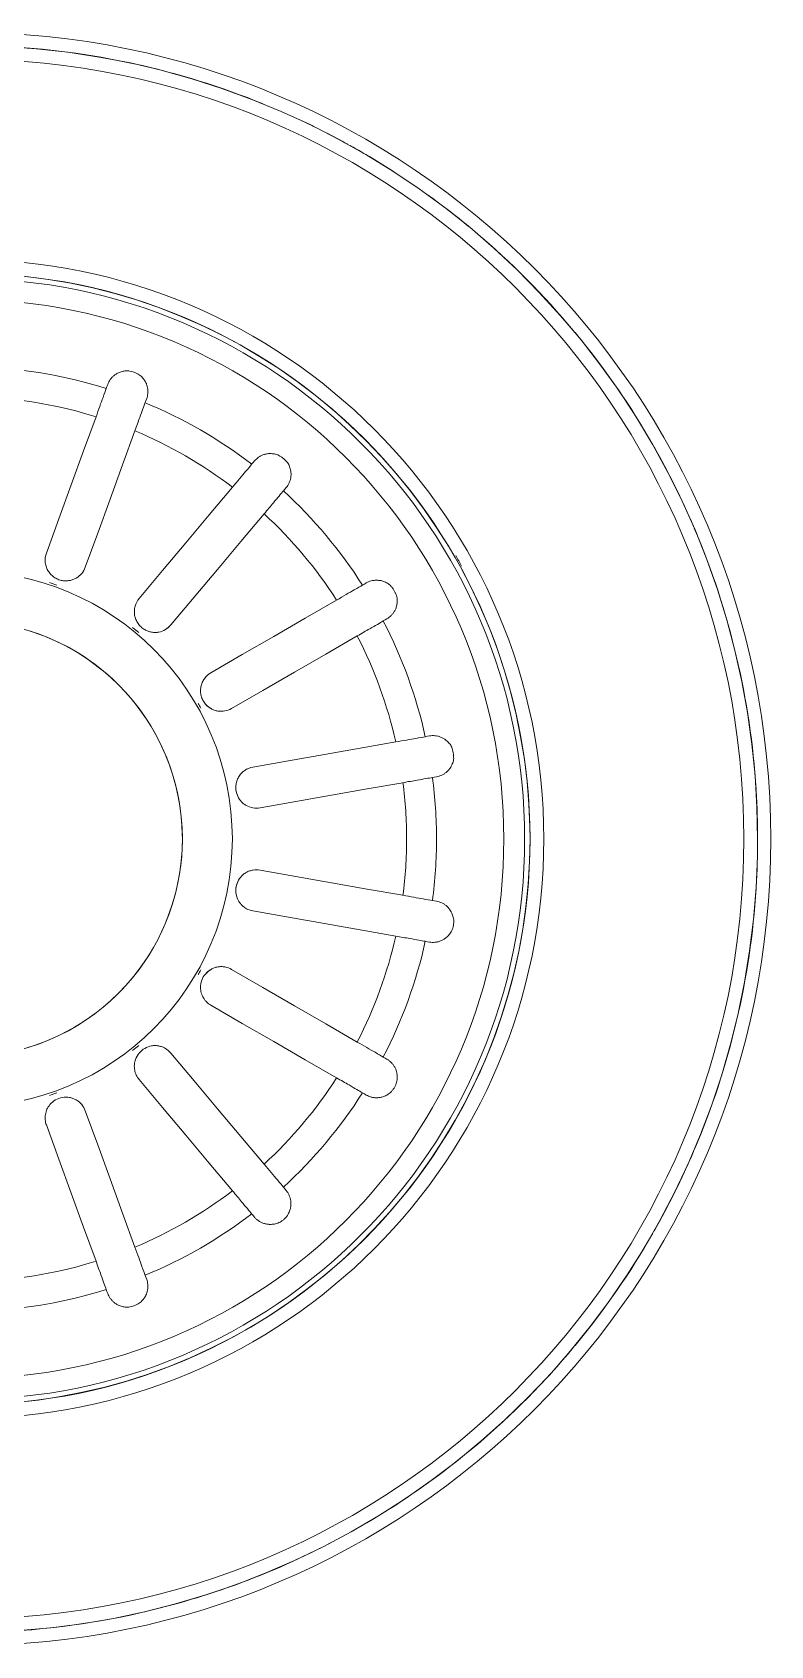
# Model space of a CAD drawing. Header units: millimetres. Extents: x 13463 to 25661, y -8446 to 5210.
# Drawn here: x 21313.8 to 21367.4, y -7595.1 to -7478.2 of the extents above; entities that cross this region are included whole.
import ezdxf

# ---------------------------------------------------------------- set-up
doc = ezdxf.new("R2010")
doc.units = ezdxf.units.MM
doc.layers.add('A-GENM', color=13, linetype='Continuous', lineweight=9)
doc.layers.add('G-IMPT', color=8, linetype='Continuous', lineweight=9)

# ---------------------------------------------------------------- blocks, each defined once
blk = doc.blocks.new('CRT_MGN_COZ_Fogão a lenha completo - CRT_MGN_COZ_Fogão a lenha completo-5005769-VISTA SUPERIOR BANCADA CHURRASQUEIRA')
at = {"layer": 'G-IMPT', "flags": 128}
for points in [[(15025.23, -7536.62), (15025.18, -7534.32), (15025.04, -7532.02), (15024.81, -7529.74), (15024.49, -7527.46), (15024.08, -7525.2), (15023.58, -7522.95), (15022.99, -7520.73), (15022.31, -7518.53), (15021.54, -7516.36), (15020.69, -7514.23), (15019.75, -7512.13), (15018.73, -7510.07), (15017.63, -7508.05), (15016.44, -7506.08), (15015.18, -7504.15), (15013.85, -7502.28), (15012.44, -7500.46), (15010.95, -7498.71), (15009.4, -7497.01), (15007.79, -7495.37), (15006.1, -7493.8), (15004.36, -7492.3), (15002.56, -7490.87), (15000.7, -7489.52), (14998.79, -7488.24), (14996.83, -7487.03), (14994.83, -7485.91), (14992.78, -7484.86), (14990.69, -7483.9), (14988.56, -7483.03), (14986.4, -7482.24), (14984.21, -7481.53), (14982, -7480.92), (14979.76, -7480.39), (14977.5, -7479.96), (14975.23, -7479.61), (14972.94, -7479.36), (14970.65, -7479.19)], [(14972.19, -7495.86), (14973.82, -7496.08), (14975.44, -7496.35), (14977.04, -7496.69), (14978.63, -7497.1), (14980.2, -7497.56), (14981.75, -7498.09), (14983.28, -7498.69), (14984.79, -7499.34), (14986.26, -7500.05), (14987.71, -7500.82), (14989.13, -7501.65), (14990.51, -7502.53), (14991.85, -7503.47), (14993.16, -7504.46), (14994.43, -7505.51), (14995.65, -7506.6), (14996.83, -7507.74), (14997.96, -7508.93), (14999.04, -7510.16), (15000.08, -7511.43), (15001.06, -7512.74), (15001.98, -7514.1), (15002.86, -7515.48), (15003.68, -7516.91), (15004.43, -7518.36), (15005.14, -7519.84), (15005.78, -7521.35), (15006.36, -7522.89), (15006.88, -7524.44), (15007.33, -7526.02), (15007.72, -7527.61), (15008.05, -7529.22), (15008.32, -7530.83), (15008.51, -7532.46), (15008.65, -7534.1), (15008.72, -7535.73), (15008.73, -7536.62)], [(14978.12, -7503.69), (14978.06, -7503.83), (14978.01, -7503.98)], [(14980.83, -7505), (14980.88, -7504.86), (14980.94, -7504.71)], [(14977.27, -7506.02), (14976.37, -7508.49), (14975.47, -7510.96), (14974.57, -7513.43), (14973.67, -7515.9)], [(14976.49, -7516.93), (14977.39, -7514.46), (14978.29, -7511.99), (14979.19, -7509.52), (14980.09, -7507.04)], [(14988.75, -7509.23), (14988.65, -7509.35), (14988.55, -7509.46)], [(14987.16, -7511.13), (14985.47, -7513.14), (14983.78, -7515.16), (14982.09, -7517.17), (14980.4, -7519.19)], [(14990.85, -7511.39), (14990.95, -7511.27), (14991.05, -7511.16)], [(14982.69, -7521.11), (14984.39, -7519.1), (14986.08, -7517.09), (14987.77, -7515.07), (14989.46, -7513.06)], [(14996.85, -7518.07), (14996.72, -7518.15), (14996.59, -7518.23)], [(14994.71, -7519.31), (14992.43, -7520.63), (14990.15, -7521.94), (14987.87, -7523.26), (14985.6, -7524.57)], [(14998.09, -7520.82), (14998.22, -7520.75), (14998.35, -7520.67)], [(14972.53, -7521.57), (14973.13, -7521.77), (14973.72, -7522), (14974.3, -7522.25), (14974.87, -7522.53), (14975.43, -7522.82), (14975.97, -7523.14), (14976.51, -7523.48), (14977.02, -7523.85), (14977.53, -7524.23), (14978.02, -7524.63), (14978.49, -7525.05), (14978.94, -7525.49), (14979.38, -7525.95), (14979.79, -7526.42), (14980.19, -7526.91), (14980.57, -7527.42), (14980.93, -7527.94), (14981.26, -7528.48), (14981.58, -7529.02), (14981.87, -7529.58), (14982.14, -7530.15), (14982.39, -7530.74), (14982.61, -7531.33), (14982.81, -7531.93), (14982.99, -7532.53), (14983.14, -7533.15), (14983.27, -7533.77), (14983.37, -7534.39), (14983.44, -7535.02), (14983.5, -7535.65), (14983.52, -7536.28), (14983.53, -7536.62)], [(14987.1, -7527.17), (14989.37, -7525.85), (14991.65, -7524.54), (14993.93, -7523.22), (14996.21, -7521.91)], [(14999, -7529.58), (14996.41, -7530.04), (14993.82, -7530.5), (14991.23, -7530.95), (14988.64, -7531.41)], [(15001.44, -7529.15), (15001.29, -7529.18), (15001.14, -7529.21)], [(15001.66, -7532.16), (15001.81, -7532.13), (15001.96, -7532.11)], [(14989.16, -7534.36), (14991.75, -7533.91), (14994.34, -7533.45), (14996.93, -7532.99), (14999.52, -7532.54)], [(14971.7, -7593.98), (14973.99, -7593.78), (14976.27, -7593.48), (14978.54, -7593.09), (14980.79, -7592.62), (14983.02, -7592.05), (14985.22, -7591.39), (14987.4, -7590.65), (14989.54, -7589.82), (14991.65, -7588.9), (14993.73, -7587.91), (14995.76, -7586.83), (14997.74, -7585.66), (14999.68, -7584.42), (15001.56, -7583.11), (15003.4, -7581.72), (15005.17, -7580.26), (15006.89, -7578.72), (15008.54, -7577.12), (15010.13, -7575.46), (15011.65, -7573.73), (15013.09, -7571.95), (15014.47, -7570.1), (15015.77, -7568.21), (15017, -7566.26), (15018.14, -7564.27), (15019.21, -7562.23), (15020.19, -7560.15), (15021.09, -7558.03), (15021.9, -7555.88), (15022.63, -7553.7), (15023.27, -7551.49), (15023.82, -7549.26), (15024.28, -7547), (15024.65, -7544.73), (15024.93, -7542.45), (15025.12, -7540.16), (15025.21, -7537.86), (15025.23, -7536.62)], [(15008.73, -7536.62), (15008.69, -7538.26), (15008.59, -7539.9), (15008.43, -7541.53), (15008.2, -7543.15), (15007.91, -7544.77), (15007.55, -7546.37), (15007.13, -7547.95), (15006.64, -7549.52), (15006.1, -7551.06), (15005.49, -7552.59), (15004.82, -7554.08), (15004.09, -7555.55), (15003.31, -7556.99), (15002.46, -7558.4), (15001.56, -7559.77), (15000.61, -7561.11), (14999.61, -7562.4), (14998.55, -7563.65), (14997.44, -7564.87), (14996.29, -7566.03), (14995.09, -7567.15), (14993.85, -7568.22), (14992.56, -7569.24), (14991.24, -7570.21), (14989.88, -7571.12), (14988.48, -7571.98), (14987.05, -7572.78), (14985.59, -7573.52), (14984.1, -7574.21), (14982.58, -7574.83), (14981.04, -7575.4), (14979.48, -7575.9), (14977.9, -7576.34), (14976.3, -7576.71), (14974.69, -7577.02), (14973.07, -7577.27), (14971.44, -7577.45)], [(14983.53, -7536.62), (14983.51, -7537.25), (14983.48, -7537.88), (14983.41, -7538.51), (14983.32, -7539.14), (14983.21, -7539.76), (14983.07, -7540.38), (14982.91, -7540.99), (14982.72, -7541.59), (14982.51, -7542.19), (14982.28, -7542.77), (14982.02, -7543.35), (14981.74, -7543.92), (14981.44, -7544.47), (14981.11, -7545.01), (14980.77, -7545.54), (14980.4, -7546.06), (14980.01, -7546.55), (14979.6, -7547.04), (14979.18, -7547.51), (14978.73, -7547.95), (14978.27, -7548.39), (14977.79, -7548.8), (14977.3, -7549.19), (14976.79, -7549.56), (14976.26, -7549.92), (14975.72, -7550.25), (14975.17, -7550.55), (14974.61, -7550.84), (14974.04, -7551.11), (14973.45, -7551.35), (14972.86, -7551.56), (14972.26, -7551.76)], [(14989.16, -7538.88), (14991.75, -7539.33), (14994.34, -7539.79), (14996.93, -7540.25), (14999.52, -7540.7)], [(15001.66, -7541.08), (15001.81, -7541.11), (15001.96, -7541.13)], [(14999, -7543.66), (14996.41, -7543.2), (14993.82, -7542.74), (14991.23, -7542.29), (14988.64, -7541.83)], [(15001.44, -7544.09), (15001.29, -7544.06), (15001.14, -7544.03)], [(14987.1, -7546.07), (14989.37, -7547.39), (14991.65, -7548.7), (14993.93, -7550.02), (14996.21, -7551.33)], [(14994.71, -7553.93), (14992.43, -7552.61), (14990.15, -7551.3), (14987.87, -7549.98), (14985.6, -7548.67)], [(14982.69, -7552.13), (14984.39, -7554.14), (14986.08, -7556.16), (14987.77, -7558.17), (14989.46, -7560.18)], [(14998.09, -7552.42), (14998.22, -7552.49), (14998.35, -7552.57)], [(14987.16, -7562.11), (14985.47, -7560.1), (14983.78, -7558.08), (14982.09, -7556.07), (14980.4, -7554.05)], [(14996.85, -7555.17), (14996.72, -7555.09), (14996.59, -7555.01)], [(14976.49, -7556.31), (14977.39, -7558.78), (14978.29, -7561.25), (14979.19, -7563.72), (14980.09, -7566.2)], [(14977.27, -7567.22), (14976.37, -7564.75), (14975.47, -7562.28), (14974.57, -7559.81), (14973.67, -7557.34)], [(14990.85, -7561.85), (14990.95, -7561.97), (14991.05, -7562.08)], [(14988.75, -7564.01), (14988.65, -7563.89), (14988.55, -7563.78)], [(14980.83, -7568.24), (14980.88, -7568.38), (14980.94, -7568.53)], [(14978.12, -7569.55), (14978.06, -7569.41), (14978.01, -7569.26)]]:
    blk.add_lwpolyline(points, dxfattribs=at)
at = {"layer": 'G-IMPT'}
for radius, start, end in [(58.45, 270, 90), (57.5, 67.8757, 87.4153), (56.5, 360, 180), (57.5, 61.1006, 64.827), (57.5, 57.2539, 60.8951), (57.5, 50.4869, 54.2302), (57.5, 39.8306, 49.8457), (42, 360, 90), (40.61, 360, 180), (41, 360, 90), (39.1, 360, 180), (57.5, 29.7808, 39.6586), (34.22, 72.5121, 87.4879), (32.05, 72.6822, 87.3178), (34.22, 52.5121, 67.4879), (32.05, 52.6822, 67.3178), (57.5, 23.1794, 29.6101), (34.22, 32.5121, 47.4879), (32.05, 32.6822, 47.3178), (57.5, 3.5766, 23.0651), (41.11, 28.7545, 29.974), (19.42, 360, 180), (19.58, 70.0097, 71.6764), (15.8, 270, 90), (19.58, 49.8116, 51.5018), (34.22, 12.5121, 27.4879), (32.05, 12.6822, 27.3178), (19.58, 28.9675, 30.09), (34.22, 360, 7.4879), (32.05, 0, 7.3178), (57.5, 356.5051, 3.4949), (56.5, 180, 360), (42, 180, 0), (40.61, 180, 0), (39.1, 180, 0), (19.42, 180, 0), (41, 270, 0), (32.05, 352.6822, 0), (34.22, 352.5121, 0), (57.5, 336.9349, 356.4234), (32.05, 332.6822, 347.3178), (34.22, 332.5121, 347.4879), (19.58, 329.9097, 331.0325), (19.58, 308.4978, 310.1881), (32.05, 312.6822, 327.3178), (19.58, 288.3232, 289.99), (34.22, 312.5121, 327.4879), (57.5, 330.3899, 336.8206), (32.05, 292.6822, 307.3178), (34.22, 292.5121, 307.4879), (57.5, 320.3414, 330.2192), (32.05, 272.6822, 287.3178), (34.22, 272.5121, 287.4879), (57.5, 300.4718, 320.1694), (57.5, 289.4543, 297.4358), (57.5, 283.133, 289.369), (57.5, 270, 282.9861)]:
    blk.add_arc((14967.73, -7536.62), radius, start, end, dxfattribs=at)
for points, knots in [([(14980.94, -7504.71), (14980.98, -7504.59), (14981.02, -7504.4), (14981.03, -7504.16), (14981.02, -7504.02), (14981, -7503.91), (14980.97, -7503.8), (14980.94, -7503.68), (14980.89, -7503.56), (14980.82, -7503.44), (14980.74, -7503.32), (14980.65, -7503.2), (14980.54, -7503.08), (14980.4, -7502.98), (14980.23, -7502.89), (14980.03, -7502.8), (14979.82, -7502.74), (14979.64, -7502.7), (14979.47, -7502.69), (14979.3, -7502.71), (14979.15, -7502.75), (14979.01, -7502.79), (14978.89, -7502.84), (14978.78, -7502.9), (14978.68, -7502.96), (14978.59, -7503.03), (14978.5, -7503.1), (14978.4, -7503.2), (14978.25, -7503.39), (14978.16, -7503.56), (14978.12, -7503.69)], [-1, -1, -1, -1, -0.888889, -0.833333, -0.805556, -0.777778, -0.75, -0.722222, -0.694444, -0.659722, -0.638889, -0.611111, -0.583333, -0.555556, -0.527778, -0.5, -0.472222, -0.444444, -0.416667, -0.388889, -0.361111, -0.333333, -0.305556, -0.277778, -0.25, -0.222222, -0.194444, -0.166667, -0.111111, 0, 0, 0, 0]), ([(14977.27, -7506.02), (14977.46, -7505.5), (14977.75, -7504.69), (14977.95, -7504.14), (14978.01, -7503.98)], [-1, -1, -1, -1, -0.4, 0, 0, 0, 0]), ([(14980.83, -7505), (14980.74, -7505.25), (14980.51, -7505.87), (14980.21, -7506.7), (14980.09, -7507.04)], [-1, -1, -1, -1, -0.4, 0, 0, 0, 0]), ([(14991.05, -7511.16), (14991.14, -7511.06), (14991.24, -7510.89), (14991.33, -7510.67), (14991.37, -7510.53), (14991.39, -7510.42), (14991.4, -7510.31), (14991.41, -7510.19), (14991.4, -7510.05), (14991.38, -7509.92), (14991.34, -7509.78), (14991.3, -7509.64), (14991.24, -7509.49), (14991.15, -7509.34), (14991.02, -7509.2), (14990.86, -7509.05), (14990.68, -7508.92), (14990.52, -7508.82), (14990.36, -7508.76), (14990.2, -7508.72), (14990.04, -7508.7), (14989.9, -7508.69), (14989.77, -7508.69), (14989.64, -7508.71), (14989.53, -7508.74), (14989.42, -7508.77), (14989.32, -7508.81), (14989.19, -7508.87), (14988.98, -7508.99), (14988.84, -7509.13), (14988.75, -7509.23)], [-1, -1, -1, -1, -0.888889, -0.833333, -0.805556, -0.777778, -0.75, -0.722222, -0.694444, -0.659722, -0.638889, -0.611111, -0.583333, -0.555556, -0.527778, -0.5, -0.472222, -0.444444, -0.416667, -0.388889, -0.361111, -0.333333, -0.305556, -0.277778, -0.25, -0.222222, -0.194444, -0.166667, -0.111111, 0, 0, 0, 0]), ([(14987.16, -7511.13), (14987.52, -7510.7), (14988.07, -7510.04), (14988.44, -7509.6), (14988.55, -7509.46)], [-1, -1, -1, -1, -0.4, 0, 0, 0, 0]), ([(14990.85, -7511.39), (14990.68, -7511.6), (14990.26, -7512.1), (14989.7, -7512.77), (14989.46, -7513.06)], [-1, -1, -1, -1, -0.4, 0, 0, 0, 0]), ([(14973.67, -7515.9), (14973.59, -7516.11), (14973.55, -7516.43), (14973.62, -7516.81), (14973.7, -7517.01), (14973.77, -7517.16), (14973.86, -7517.3), (14973.96, -7517.42), (14974.08, -7517.54), (14974.22, -7517.65), (14974.35, -7517.73), (14974.5, -7517.8), (14974.66, -7517.86), (14974.85, -7517.91), (14975.09, -7517.92), (14975.35, -7517.9), (14975.6, -7517.83), (14975.92, -7517.68), (14976.26, -7517.39), (14976.43, -7517.1), (14976.49, -7516.93)], [-1, -1, -1, -1, -0.861111, -0.791667, -0.756944, -0.722222, -0.6875, -0.652778, -0.618056, -0.583333, -0.548611, -0.513889, -0.479167, -0.444444, -0.388889, -0.333333, -0.277778, -0.222222, -0.111111, 0, 0, 0, 0]), ([(14994.71, -7519.31), (14995.19, -7519.03), (14995.93, -7518.6), (14996.43, -7518.31), (14996.59, -7518.23)], [-1, -1, -1, -1, -0.4, 0, 0, 0, 0]), ([(14998.35, -7520.67), (14998.47, -7520.6), (14998.62, -7520.48), (14998.78, -7520.3), (14998.86, -7520.19), (14998.92, -7520.09), (14998.97, -7519.99), (14999.02, -7519.88), (14999.06, -7519.75), (14999.08, -7519.62), (14999.1, -7519.48), (14999.11, -7519.33), (14999.1, -7519.16), (14999.06, -7519), (14998.99, -7518.82), (14998.89, -7518.63), (14998.77, -7518.44), (14998.65, -7518.29), (14998.53, -7518.18), (14998.39, -7518.09), (14998.25, -7518.02), (14998.11, -7517.96), (14997.99, -7517.91), (14997.87, -7517.89), (14997.75, -7517.88), (14997.64, -7517.87), (14997.53, -7517.87), (14997.38, -7517.88), (14997.15, -7517.93), (14996.97, -7518), (14996.85, -7518.07)], [-1, -1, -1, -1, -0.888889, -0.833333, -0.805556, -0.777778, -0.75, -0.722222, -0.694444, -0.659722, -0.638889, -0.611111, -0.583333, -0.555556, -0.527778, -0.5, -0.472222, -0.444444, -0.416667, -0.388889, -0.361111, -0.333333, -0.305556, -0.277778, -0.25, -0.222222, -0.194444, -0.166667, -0.111111, 0, 0, 0, 0]), ([(14980.4, -7519.19), (14980.25, -7519.36), (14980.11, -7519.64), (14980.04, -7520.02), (14980.05, -7520.24), (14980.06, -7520.4), (14980.1, -7520.56), (14980.15, -7520.72), (14980.23, -7520.87), (14980.31, -7521.01), (14980.41, -7521.14), (14980.53, -7521.26), (14980.66, -7521.36), (14980.82, -7521.47), (14981.04, -7521.57), (14981.29, -7521.64), (14981.56, -7521.66), (14981.91, -7521.63), (14982.32, -7521.47), (14982.58, -7521.25), (14982.69, -7521.11)], [-1, -1, -1, -1, -0.861111, -0.791667, -0.756944, -0.722222, -0.6875, -0.652778, -0.618056, -0.583333, -0.548611, -0.513889, -0.479167, -0.444444, -0.388889, -0.333333, -0.277778, -0.222222, -0.111111, 0, 0, 0, 0]), ([(14998.09, -7520.82), (14997.86, -7520.96), (14997.29, -7521.28), (14996.53, -7521.72), (14996.21, -7521.91)], [-1, -1, -1, -1, -0.4, 0, 0, 0, 0]), ([(14985.6, -7524.57), (14985.4, -7524.68), (14985.17, -7524.9), (14984.98, -7525.24), (14984.91, -7525.44), (14984.87, -7525.6), (14984.85, -7525.76), (14984.84, -7525.92), (14984.86, -7526.09), (14984.89, -7526.26), (14984.94, -7526.41), (14985.01, -7526.56), (14985.1, -7526.71), (14985.22, -7526.87), (14985.38, -7527.03), (14985.6, -7527.18), (14985.84, -7527.29), (14986.18, -7527.38), (14986.62, -7527.37), (14986.94, -7527.26), (14987.1, -7527.17)], [-1, -1, -1, -1, -0.861111, -0.791667, -0.756944, -0.722222, -0.6875, -0.652778, -0.618056, -0.583333, -0.548611, -0.513889, -0.479167, -0.444444, -0.388889, -0.333333, -0.277778, -0.222222, -0.111111, 0, 0, 0, 0]), ([(14999, -7529.58), (14999.55, -7529.49), (15000.39, -7529.34), (15000.96, -7529.24), (15001.14, -7529.21)], [-1, -1, -1, -1, -0.4, 0, 0, 0, 0]), ([(15001.96, -7532.11), (15002.09, -7532.08), (15002.28, -7532.02), (15002.49, -7531.91), (15002.61, -7531.83), (15002.69, -7531.76), (15002.77, -7531.68), (15002.86, -7531.59), (15002.94, -7531.49), (15003.01, -7531.37), (15003.07, -7531.24), (15003.13, -7531.11), (15003.18, -7530.95), (15003.2, -7530.78), (15003.19, -7530.59), (15003.16, -7530.37), (15003.12, -7530.16), (15003.06, -7529.97), (15002.98, -7529.82), (15002.88, -7529.69), (15002.77, -7529.58), (15002.66, -7529.48), (15002.56, -7529.39), (15002.46, -7529.33), (15002.35, -7529.28), (15002.25, -7529.23), (15002.14, -7529.19), (15002, -7529.16), (15001.77, -7529.12), (15001.57, -7529.13), (15001.44, -7529.15)], [-1, -1, -1, -1, -0.888889, -0.833333, -0.805556, -0.777778, -0.75, -0.722222, -0.694444, -0.659722, -0.638889, -0.611111, -0.583333, -0.555556, -0.527778, -0.5, -0.472222, -0.444444, -0.416667, -0.388889, -0.361111, -0.333333, -0.305556, -0.277778, -0.25, -0.222222, -0.194444, -0.166667, -0.111111, 0, 0, 0, 0]), ([(14988.64, -7531.41), (14988.42, -7531.45), (14988.13, -7531.57), (14987.83, -7531.82), (14987.69, -7531.99), (14987.6, -7532.13), (14987.53, -7532.27), (14987.47, -7532.42), (14987.43, -7532.59), (14987.4, -7532.75), (14987.4, -7532.92), (14987.41, -7533.08), (14987.44, -7533.25), (14987.5, -7533.44), (14987.6, -7533.65), (14987.75, -7533.86), (14987.94, -7534.05), (14988.23, -7534.25), (14988.64, -7534.39), (14988.98, -7534.39), (14989.16, -7534.36)], [-1, -1, -1, -1, -0.861111, -0.791667, -0.756944, -0.722222, -0.6875, -0.652778, -0.618056, -0.583333, -0.548611, -0.513889, -0.479167, -0.444444, -0.388889, -0.333333, -0.277778, -0.222222, -0.111111, 0, 0, 0, 0]), ([(15001.66, -7532.16), (15001.4, -7532.21), (15000.75, -7532.32), (14999.89, -7532.47), (14999.52, -7532.54)], [-1, -1, -1, -1, -0.4, 0, 0, 0, 0]), ([(14988.64, -7541.83), (14988.51, -7541.81), (14988.33, -7541.75), (14988.1, -7541.63), (14987.94, -7541.51), (14987.8, -7541.38), (14987.63, -7541.17), (14987.46, -7540.84), (14987.37, -7540.36), (14987.46, -7539.83), (14987.69, -7539.44), (14987.94, -7539.19), (14988.15, -7539.04), (14988.39, -7538.93), (14988.73, -7538.85), (14988.99, -7538.85), (14989.16, -7538.88)], [-1, -1, -1, -1, -0.916667, -0.875, -0.833333, -0.791667, -0.75, -0.666667, -0.555556, -0.444444, -0.333333, -0.277778, -0.222222, -0.166667, -0.111111, 0, 0, 0, 0]), ([(14987.41, -7540.49), (14987.4, -7540.43), (14987.4, -7540.33), (14987.41, -7540.16), (14987.44, -7539.99), (14987.5, -7539.8), (14987.6, -7539.59), (14987.7, -7539.45), (14987.76, -7539.38)], [-0.5833333, -0.5833333, -0.5833333, -0.5833333, -0.5486111, -0.5138889, -0.4791667, -0.4444444, -0.3888889, -0.3333333, -0.3333333, -0.3333333, -0.3333333]), ([(14999.52, -7540.7), (15000.07, -7540.8), (15000.91, -7540.95), (15001.48, -7541.05), (15001.66, -7541.08)], [-1, -1, -1, -1, -0.4, 0, 0, 0, 0]), ([(15001.96, -7541.13), (15002.02, -7541.14), (15002.15, -7541.18), (15002.31, -7541.24), (15002.43, -7541.3), (15002.52, -7541.35), (15002.61, -7541.41), (15002.69, -7541.48), (15002.77, -7541.56), (15002.85, -7541.65), (15002.93, -7541.75), (15003.01, -7541.87), (15003.07, -7542), (15003.12, -7542.13), (15003.17, -7542.29), (15003.2, -7542.46), (15003.21, -7542.66), (15003.18, -7542.87), (15003.13, -7543.08), (15003.06, -7543.26), (15002.97, -7543.42), (15002.88, -7543.55), (15002.77, -7543.66), (15002.66, -7543.76), (15002.56, -7543.84), (15002.45, -7543.91), (15002.35, -7543.96), (15002.25, -7544.01), (15002.14, -7544.05), (15002.04, -7544.07), (15001.94, -7544.09), (15001.8, -7544.11), (15001.63, -7544.11), (15001.5, -7544.1), (15001.44, -7544.09)], [-1, -1, -1, -1, -0.944444, -0.888889, -0.861111, -0.833333, -0.805556, -0.777778, -0.75, -0.722222, -0.694444, -0.659722, -0.638889, -0.611111, -0.583333, -0.555556, -0.527778, -0.5, -0.472222, -0.444444, -0.416667, -0.388889, -0.361111, -0.333333, -0.305556, -0.277778, -0.25, -0.222222, -0.194444, -0.166667, -0.138889, -0.111111, -0.055556, 0, 0, 0, 0]), ([(15001.14, -7544.03), (15000.88, -7543.99), (15000.23, -7543.87), (14999.36, -7543.72), (14999, -7543.66)], [-1, -1, -1, -1, -0.4, 0, 0, 0, 0]), ([(14985.6, -7548.67), (14985.48, -7548.6), (14985.33, -7548.49), (14985.16, -7548.29), (14985.05, -7548.13), (14984.96, -7547.96), (14984.87, -7547.71), (14984.82, -7547.34), (14984.9, -7546.85), (14985.17, -7546.38), (14985.52, -7546.1), (14985.84, -7545.95), (14986.09, -7545.88), (14986.35, -7545.86), (14986.7, -7545.89), (14986.95, -7545.99), (14987.1, -7546.07)], [-1, -1, -1, -1, -0.916667, -0.875, -0.833333, -0.791667, -0.75, -0.666667, -0.555556, -0.444444, -0.333333, -0.277778, -0.222222, -0.166667, -0.111111, 0, 0, 0, 0]), ([(14980.4, -7554.05), (14980.31, -7553.96), (14980.21, -7553.79), (14980.11, -7553.55), (14980.07, -7553.36), (14980.04, -7553.17), (14980.05, -7552.9), (14980.13, -7552.54), (14980.37, -7552.11), (14980.78, -7551.76), (14981.21, -7551.61), (14981.56, -7551.58), (14981.82, -7551.61), (14982.07, -7551.68), (14982.38, -7551.82), (14982.58, -7551.99), (14982.69, -7552.13)], [-1, -1, -1, -1, -0.916667, -0.875, -0.833333, -0.791667, -0.75, -0.666667, -0.555556, -0.444444, -0.333333, -0.277778, -0.222222, -0.166667, -0.111111, 0, 0, 0, 0]), ([(14996.21, -7551.33), (14996.69, -7551.61), (14997.43, -7552.04), (14997.93, -7552.33), (14998.09, -7552.42)], [-1, -1, -1, -1, -0.4, 0, 0, 0, 0]), ([(14998.35, -7552.57), (14998.41, -7552.6), (14998.52, -7552.67), (14998.64, -7552.79), (14998.74, -7552.89), (14998.8, -7552.97), (14998.86, -7553.05), (14998.92, -7553.15), (14998.97, -7553.25), (14999.02, -7553.36), (14999.06, -7553.48), (14999.08, -7553.62), (14999.1, -7553.76), (14999.11, -7553.9), (14999.09, -7554.07), (14999.06, -7554.24), (14999, -7554.43), (14998.91, -7554.62), (14998.79, -7554.8), (14998.65, -7554.95), (14998.52, -7555.06), (14998.39, -7555.15), (14998.25, -7555.23), (14998.11, -7555.28), (14997.99, -7555.32), (14997.87, -7555.35), (14997.75, -7555.36), (14997.64, -7555.37), (14997.53, -7555.37), (14997.42, -7555.36), (14997.32, -7555.34), (14997.18, -7555.31), (14997.03, -7555.26), (14996.91, -7555.2), (14996.85, -7555.17)], [-1, -1, -1, -1, -0.944444, -0.888889, -0.861111, -0.833333, -0.805556, -0.777778, -0.75, -0.722222, -0.694444, -0.659722, -0.638889, -0.611111, -0.583333, -0.555556, -0.527778, -0.5, -0.472222, -0.444444, -0.416667, -0.388889, -0.361111, -0.333333, -0.305556, -0.277778, -0.25, -0.222222, -0.194444, -0.166667, -0.138889, -0.111111, -0.055556, 0, 0, 0, 0]), ([(14996.59, -7555.01), (14996.36, -7554.88), (14995.79, -7554.55), (14995.03, -7554.11), (14994.71, -7553.93)], [-1, -1, -1, -1, -0.4, 0, 0, 0, 0]), ([(14973.67, -7557.34), (14973.63, -7557.22), (14973.58, -7557.02), (14973.58, -7556.77), (14973.6, -7556.57), (14973.64, -7556.38), (14973.73, -7556.14), (14973.93, -7555.82), (14974.31, -7555.5), (14974.82, -7555.31), (14975.27, -7555.32), (14975.6, -7555.41), (14975.84, -7555.52), (14976.05, -7555.67), (14976.3, -7555.92), (14976.43, -7556.15), (14976.49, -7556.31)], [-1, -1, -1, -1, -0.916667, -0.875, -0.833333, -0.791667, -0.75, -0.666667, -0.555556, -0.444444, -0.333333, -0.277778, -0.222222, -0.166667, -0.111111, 0, 0, 0, 0]), ([(14989.46, -7560.18), (14989.81, -7560.61), (14990.37, -7561.27), (14990.74, -7561.71), (14990.85, -7561.85)], [-1, -1, -1, -1, -0.4, 0, 0, 0, 0]), ([(14988.55, -7563.78), (14988.38, -7563.57), (14987.96, -7563.07), (14987.4, -7562.4), (14987.16, -7562.11)], [-1, -1, -1, -1, -0.4, 0, 0, 0, 0]), ([(14991.05, -7562.08), (14991.09, -7562.13), (14991.17, -7562.24), (14991.25, -7562.39), (14991.3, -7562.51), (14991.34, -7562.61), (14991.36, -7562.71), (14991.39, -7562.82), (14991.4, -7562.93), (14991.4, -7563.05), (14991.4, -7563.18), (14991.38, -7563.32), (14991.35, -7563.46), (14991.3, -7563.59), (14991.23, -7563.74), (14991.15, -7563.89), (14991.03, -7564.05), (14990.87, -7564.2), (14990.69, -7564.33), (14990.52, -7564.42), (14990.36, -7564.48), (14990.2, -7564.52), (14990.04, -7564.54), (14989.9, -7564.55), (14989.76, -7564.54), (14989.64, -7564.53), (14989.53, -7564.5), (14989.42, -7564.47), (14989.32, -7564.43), (14989.22, -7564.39), (14989.13, -7564.34), (14989.01, -7564.26), (14988.88, -7564.16), (14988.79, -7564.06), (14988.75, -7564.01)], [-1, -1, -1, -1, -0.944444, -0.888889, -0.861111, -0.833333, -0.805556, -0.777778, -0.75, -0.722222, -0.694444, -0.659722, -0.638889, -0.611111, -0.583333, -0.555556, -0.527778, -0.5, -0.472222, -0.444444, -0.416667, -0.388889, -0.361111, -0.333333, -0.305556, -0.277778, -0.25, -0.222222, -0.194444, -0.166667, -0.138889, -0.111111, -0.055556, 0, 0, 0, 0]), ([(14980.09, -7566.2), (14980.28, -7566.72), (14980.57, -7567.52), (14980.77, -7568.07), (14980.83, -7568.24)], [-1, -1, -1, -1, -0.4, 0, 0, 0, 0]), ([(14978.01, -7569.26), (14977.92, -7569.01), (14977.7, -7568.4), (14977.39, -7567.57), (14977.27, -7567.22)], [-1, -1, -1, -1, -0.4, 0, 0, 0, 0]), ([(14980.94, -7568.53), (14980.96, -7568.59), (14980.99, -7568.71), (14981.02, -7568.88), (14981.03, -7569.01), (14981.02, -7569.12), (14981.02, -7569.22), (14981, -7569.33), (14980.97, -7569.44), (14980.94, -7569.55), (14980.89, -7569.68), (14980.82, -7569.8), (14980.74, -7569.92), (14980.65, -7570.03), (14980.54, -7570.15), (14980.41, -7570.26), (14980.24, -7570.36), (14980.04, -7570.45), (14979.83, -7570.51), (14979.64, -7570.54), (14979.46, -7570.54), (14979.3, -7570.53), (14979.15, -7570.49), (14979.01, -7570.45), (14978.88, -7570.4), (14978.78, -7570.34), (14978.68, -7570.28), (14978.59, -7570.21), (14978.5, -7570.14), (14978.43, -7570.06), (14978.36, -7569.98), (14978.28, -7569.88), (14978.19, -7569.73), (14978.14, -7569.61), (14978.12, -7569.55)], [-1, -1, -1, -1, -0.944444, -0.888889, -0.861111, -0.833333, -0.805556, -0.777778, -0.75, -0.722222, -0.694444, -0.659722, -0.638889, -0.611111, -0.583333, -0.555556, -0.527778, -0.5, -0.472222, -0.444444, -0.416667, -0.388889, -0.361111, -0.333333, -0.305556, -0.277778, -0.25, -0.222222, -0.194444, -0.166667, -0.138889, -0.111111, -0.055556, 0, 0, 0, 0])]:
    blk.add_open_spline(points, degree=3, knots=knots, dxfattribs=at)
for points in [[(14982.3, -7521.45), (14982.45, -7521.36), (14982.58, -7521.25), (14982.69, -7521.11)], [(14985.2, -7526.84), (14985.31, -7526.97), (14985.45, -7527.09), (14985.6, -7527.17)], [(14988.27, -7531.53), (14988.21, -7531.55), (14988.1, -7531.61), (14987.94, -7531.73), (14987.84, -7531.82), (14987.8, -7531.87)], [(14987.4, -7532.88), (14987.4, -7533.06), (14987.46, -7533.41), (14987.64, -7533.72), (14987.76, -7533.86)], [(14988.05, -7541.59), (14987.96, -7541.52), (14987.87, -7541.45), (14987.8, -7541.37)], [(14985.2, -7546.4), (14985.26, -7546.34), (14985.38, -7546.21), (14985.53, -7546.11), (14985.6, -7546.07)], [(14982.3, -7551.79), (14982.45, -7551.88), (14982.58, -7551.99), (14982.69, -7552.13)]]:
    blk.add_open_spline(points, degree=3, dxfattribs=at)

msp = doc.modelspace()

# ---------------------------------------------------------------- block references
at = {"layer": 'A-GENM'}
msp.add_blockref('CRT_MGN_COZ_Fogão a lenha completo - CRT_MGN_COZ_Fogão a lenha completo-5005769-VISTA SUPERIOR BANCADA CHURRASQUEIRA', (6341.195, 0), dxfattribs=at)

doc.saveas('drawing.dxf')
